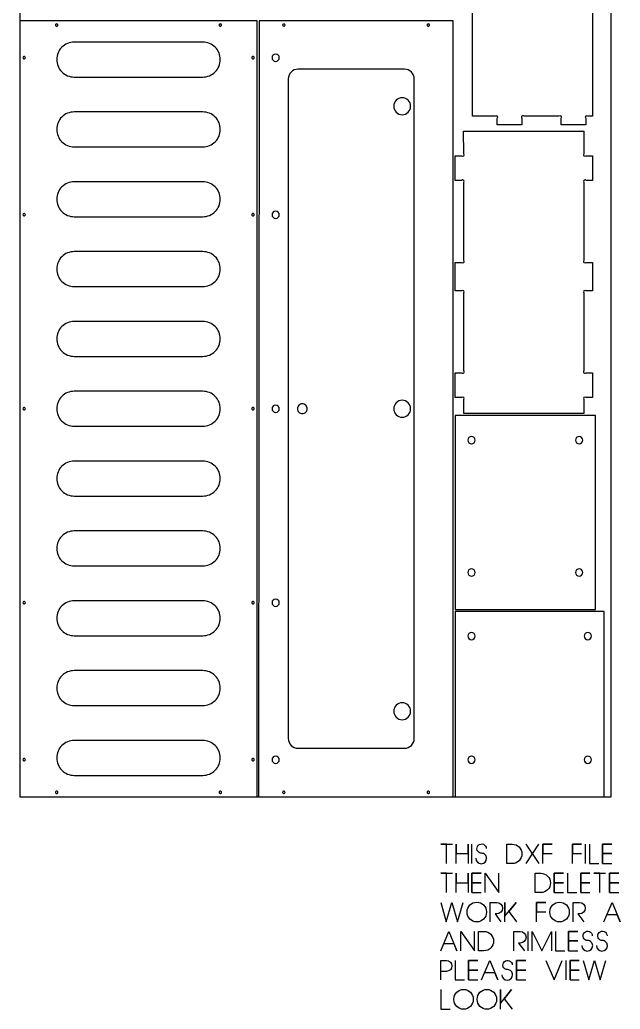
# Model space of a CAD drawing. Extents: x -767 to 4956, y -438 to 2808.
# Drawn here: x 0 to 1239, y -438 to 1602 of the extents above; entities that cross this region are included whole.
import ezdxf

# ---------------------------------------------------------------- set-up
doc = ezdxf.new("R2010")
doc.units = 0
for name, color, linetype in [('DEFAULT_LAYER', 1, 'CONTINUOUS'), ('LAYER_1', 18, 'CONTINUOUS'), ('LAYER_10', 18, 'CONTINUOUS'), ('T5_LOGOLAYER_2', 18, 'CONTINUOUS'), ('T5_LOGOLAYER_20', 18, 'CONTINUOUS'), ('T5_LOGOLAYER_21', 18, 'CONTINUOUS')]:
    doc.layers.add(name, color=color, linetype=linetype)

msp = doc.modelspace()

# ---------------------------------------------------------------- linework, layer by layer
at = {"layer": 'DEFAULT_LAYER'}
for points in [[(898, 386), (1188, 386), (1188, 786), (898, 786)], [(1206, 0), (1206, 382), (898, 382), (898, 0)]]:
    msp.add_lwpolyline(points, close=True, dxfattribs=at)
for points in [[(932, 742.7, 0.414214), (924.5, 735.2, 0.414214), (932, 727.7, 0.414214), (939.5, 735.2, 0.414214)], [(1154, 742.7, 0.414214), (1146.5, 735.2, 0.414214), (1154, 727.7, 0.414214), (1161.5, 735.2, 0.414214)], [(932, 469.7, 0.414214), (924.5, 462.2, 0.414214), (932, 454.7, 0.414214), (939.5, 462.2, 0.414214)], [(1154, 469.7, 0.414214), (1146.5, 462.2, 0.414214), (1154, 454.7, 0.414214), (1161.5, 462.2, 0.414214)], [(932, 338.7, 0.414214), (924.5, 331.2, 0.414214), (932, 323.7, 0.414214), (939.5, 331.2, 0.414214)], [(1172, 338.7, 0.414214), (1164.5, 331.2, 0.414214), (1172, 323.7, 0.414214), (1179.5, 331.2, 0.414214)], [(932, 83.7, 0.414214), (924.5, 76.2, 0.414214), (932, 68.7, 0.414214), (939.5, 76.2, 0.414214)], [(1172, 83.7, 0.414214), (1164.5, 76.2, 0.414214), (1172, 68.7, 0.414214), (1179.5, 76.2, 0.414214)]]:
    msp.add_lwpolyline(points, format="xyb", close=True, dxfattribs=at)
at = {"layer": 'LAYER_1'}
msp.add_lwpolyline([(0, 0), (1220, 0), (1220, 2440), (0, 2440)], close=True, dxfattribs=at)
msp.add_lwpolyline([(1182, 823.2), (1168.5, 823.2, 1), (1164, 818.7), (1164, 790), (916, 790), (916, 818.7, 1), (911.5, 823.2), (898, 823.2), (898, 874.1), (911.5, 874.1, 1), (916, 878.5), (916, 1038.7, 1), (911.5, 1043.2), (898, 1043.2), (898, 1101.7), (911.5, 1101.7, 1), (916, 1106.1), (916, 1266.4, 1), (911.5, 1270.9), (898, 1270.9), (898, 1321.7), (911.5, 1321.7, 1), (916, 1326.1), (915.6, 1372), (1164, 1372), (1164, 1326.1, 1), (1168.5, 1321.7), (1182, 1321.7), (1182, 1270.9), (1168.5, 1270.9, 1), (1164, 1266.4), (1164, 1106.1, 1), (1168.5, 1101.7), (1182, 1101.7), (1182, 1043.2), (1168.5, 1043.2, 1), (1164, 1038.7), (1164, 878.5, 1), (1168.5, 874.1), (1182, 874.1)], format="xyb", close=True, dxfattribs=at)
at = {"layer": 'LAYER_10'}
for points in [[(76.2, 1593.5, 0.414214), (73.7, 1591, 0.414214), (76.2, 1588.5, 0.414214), (78.7, 1591, 0.414214)], [(413.8, 1593.5, 0.414214), (411.3, 1591, 0.414214), (413.8, 1588.5, 0.414214), (416.3, 1591, 0.414214)], [(544.8, 1593.5, 0.414214), (542.3, 1591, 0.414214), (544.8, 1588.5, 0.414214), (547.3, 1591, 0.414214)], [(843.2, 1593.5, 0.414214), (840.7, 1591, 0.414214), (843.2, 1588.5, 0.414214), (845.7, 1591, 0.414214)], [(76.2, 1520, 0.414214), (112.2, 1484), (377.8, 1484, 0.414214), (413.8, 1520, 0.414214), (377.8, 1556), (112.2, 1556, 0.414214)], [(528, 1531.3, 0.414214), (520.5, 1523.8, 0.414214), (528, 1516.3, 0.414214), (535.5, 1523.8, 0.414214)], [(9, 1526.3, 0.414214), (6.5, 1523.8, 0.414214), (9, 1521.3, 0.414214), (11.5, 1523.8, 0.414214)], [(481, 1526.3, 0.414214), (478.5, 1523.8, 0.414214), (481, 1521.3, 0.414214), (483.5, 1523.8, 0.414214)], [(554, 120, 0.414214), (574, 100), (794, 100, 0.414214), (814, 120), (814, 1480, 0.414214), (794, 1500), (574, 1500, 0.414214), (554, 1480)], [(789, 1441.3, 0.414214), (771.5, 1423.8, 0.414214), (789, 1406.3, 0.414214), (806.5, 1423.8, 0.414214)], [(76.2, 1376, 0.414214), (112.2, 1340), (377.8, 1340, 0.414214), (413.8, 1376, 0.414214), (377.8, 1412), (112.2, 1412, 0.414214)], [(76.2, 1232, 0.414214), (112.2, 1196), (377.8, 1196, 0.414214), (413.8, 1232, 0.414214), (377.8, 1268), (112.2, 1268, 0.414214)], [(528, 1207.5, 0.414214), (520.5, 1200, 0.414214), (528, 1192.5, 0.414214), (535.5, 1200, 0.414214)], [(9, 1202.5, 0.414214), (6.5, 1200, 0.414214), (9, 1197.5, 0.414214), (11.5, 1200, 0.414214)], [(481, 1202.5, 0.414214), (478.5, 1200, 0.414214), (481, 1197.5, 0.414214), (483.5, 1200, 0.414214)], [(76.2, 1088, 0.414214), (112.2, 1052), (377.8, 1052, 0.414214), (413.8, 1088, 0.414214), (377.8, 1124), (112.2, 1124, 0.414214)], [(76.2, 944, 0.414214), (112.2, 908), (377.8, 908, 0.414214), (413.8, 944, 0.414214), (377.8, 980), (112.2, 980, 0.414214)], [(76.2, 800, 0.414214), (112.2, 764), (377.8, 764, 0.414214), (413.8, 800, 0.414214), (377.8, 836), (112.2, 836, 0.414214)], [(789, 817.5, 0.414214), (771.5, 800, 0.414214), (789, 782.5, 0.414214), (806.5, 800, 0.414214)], [(9, 802.5, 0.414214), (6.5, 800, 0.414214), (9, 797.5, 0.414214), (11.5, 800, 0.414214)], [(481, 802.5, 0.414214), (478.5, 800, 0.414214), (481, 797.5, 0.414214), (483.5, 800, 0.414214)], [(528, 807.5, 0.414214), (520.5, 800, 0.414214), (528, 792.5, 0.414214), (535.5, 800, 0.414214)], [(583, 810, 0.414214), (573, 800, 0.414214), (583, 790, 0.414214), (593, 800, 0.414214)], [(76.2, 656, 0.414214), (112.2, 620), (377.8, 620, 0.414214), (413.8, 656, 0.414214), (377.8, 692), (112.2, 692, 0.414214)], [(76.2, 512, 0.414214), (112.2, 476), (377.8, 476, 0.414214), (413.8, 512, 0.414214), (377.8, 548), (112.2, 548, 0.414214)], [(9, 402.5, 0.414214), (6.5, 400, 0.414214), (9, 397.5, 0.414214), (11.5, 400, 0.414214)], [(76.2, 368, 0.414214), (112.2, 332), (377.8, 332, 0.414214), (413.8, 368, 0.414214), (377.8, 404), (112.2, 404, 0.414214)], [(481, 402.5, 0.414214), (478.5, 400, 0.414214), (481, 397.5, 0.414214), (483.5, 400, 0.414214)], [(528, 407.5, 0.414214), (520.5, 400, 0.414214), (528, 392.5, 0.414214), (535.5, 400, 0.414214)], [(76.2, 224, 0.414214), (112.2, 188), (377.8, 188, 0.414214), (413.8, 224, 0.414214), (377.8, 260), (112.2, 260, 0.414214)], [(789, 193.7, 0.414214), (771.5, 176.2, 0.414214), (789, 158.7, 0.414214), (806.5, 176.2, 0.414214)], [(76.2, 80, 0.414214), (112.2, 44), (377.8, 44, 0.414214), (413.8, 80, 0.414214), (377.8, 116), (112.2, 116, 0.414214)], [(528, 83.7, 0.414214), (520.5, 76.2, 0.414214), (528, 68.7, 0.414214), (535.5, 76.2, 0.414214)], [(9, 78.7, 0.414214), (6.5, 76.2, 0.414214), (9, 73.7, 0.414214), (11.5, 76.2, 0.414214)], [(481, 78.7, 0.414214), (478.5, 76.2, 0.414214), (481, 73.7, 0.414214), (483.5, 76.2, 0.414214)], [(76.2, 11.5, 0.414214), (73.7, 9, 0.414214), (76.2, 6.5, 0.414214), (78.7, 9, 0.414214)], [(413.8, 11.5, 0.414214), (411.3, 9, 0.414214), (413.8, 6.5, 0.414214), (416.3, 9, 0.414214)], [(544.8, 11.5, 0.414214), (542.3, 9, 0.414214), (544.8, 6.5, 0.414214), (547.3, 9, 0.414214)], [(843.2, 11.5, 0.414214), (840.7, 9, 0.414214), (843.2, 6.5, 0.414214), (845.7, 9, 0.414214)]]:
    msp.add_lwpolyline(points, format="xyb", close=True, dxfattribs=at)
msp.add_lwpolyline([(894, 0), (894, 1600), (494, 1600), (492.9, 0)], close=True, dxfattribs=at)
at = {"layer": 'T5_LOGOLAYER_2'}
msp.add_lwpolyline([(0, 1600), (0, 0), (490, 0), (490, 1600)], close=True, dxfattribs=at)
at = {"layer": 'T5_LOGOLAYER_20'}
msp.add_lwpolyline([(1182, 1651.3), (1182, 1403.3), (1172.1, 1403.3, 1), (1167.7, 1398.8), (1167.7, 1385.3), (1116.9, 1385.3), (1116.9, 1398.8, 1), (1112.4, 1403.3), (1040.5, 1403.3, 1), (1036.1, 1398.8), (1036.1, 1385.3), (985.3, 1385.3), (985.3, 1398.8, 1), (980.8, 1403.3), (934.4, 1403.3), (934.4, 1651.3)], format="xyb", dxfattribs=at)
at = {"layer": 'T5_LOGOLAYER_21'}
for points in [[(880.5, -137.8), (880.5, -97.8), (868.5, -97.8), (892.5, -97.8)], [(900.5, -137.8), (900.5, -97.8), (900.5, -117.4), (924.9, -117.4), (924.9, -97.8), (924.9, -137.8)], [(932.9, -137.8), (932.9, -97.8)], [(1044.1, -97.8), (1070.9, -137.8)], [(1044.5, -137.8), (1071.3, -97.8)], [(1079.3, -137.8), (1079.3, -97.8), (1098.5, -97.8), (1079.3, -97.8), (1079.3, -117.4), (1098.5, -117.4)], [(1140.1, -137.8), (1140.1, -97.8), (1159.3, -97.8), (1140.1, -97.8), (1140.1, -117.4), (1159.3, -117.4)], [(1167.3, -137.8), (1167.3, -97.8)], [(1175.3, -97.8), (1175.3, -137.8), (1194.5, -137.8)], [(1202.5, -137.8), (1202.5, -97.8), (1221.7, -97.8), (1202.5, -97.8), (1202.5, -117.4), (1221.7, -117.4), (1202.5, -117.4), (1202.5, -137.8), (1221.7, -137.8)], [(880.5, -197.8), (880.5, -157.8), (868.5, -157.8), (892.5, -157.8)], [(900.5, -197.8), (900.5, -157.8), (900.5, -177.4), (924.9, -177.4), (924.9, -157.8), (924.9, -197.8)], [(932.9, -197.8), (932.9, -157.8), (952.1, -157.8), (932.9, -157.8), (932.9, -177.4), (952.1, -177.4), (932.9, -177.4), (932.9, -197.8), (952.1, -197.8)], [(960.1, -197.8), (960.1, -157.8), (988.5, -197.8), (988.5, -157.8)], [(1102.9, -197.8), (1102.9, -157.8), (1122.1, -157.8), (1102.9, -157.8), (1102.9, -177.4), (1122.1, -177.4), (1102.9, -177.4), (1102.9, -197.8), (1122.1, -197.8)], [(1130.1, -157.8), (1130.1, -197.8), (1149.3, -197.8)], [(1157.3, -197.8), (1157.3, -157.8), (1176.5, -157.8), (1157.3, -157.8), (1157.3, -177.4), (1176.5, -177.4), (1157.3, -177.4), (1157.3, -197.8), (1176.5, -197.8)], [(1196.5, -197.8), (1196.5, -157.8), (1184.5, -157.8), (1208.5, -157.8)], [(1216.5, -197.8), (1216.5, -157.8), (1235.7, -157.8), (1216.5, -157.8), (1216.5, -177.4), (1235.7, -177.4), (1216.5, -177.4), (1216.5, -197.8), (1235.7, -197.8)], [(868.5, -217.8), (880.1, -257.8), (891.7, -217.8), (903.3, -257.8), (914.9, -217.8)], [(1000.9, -257.8), (1000.9, -217.8), (1000.9, -246.6), (1024.1, -217.8), (1008.9, -237), (1024.9, -257.8)], [(1066.5, -257.8), (1066.5, -217.8), (1085.7, -217.8), (1066.5, -217.8), (1066.5, -237.4), (1085.7, -237.4)], [(1205.3, -257.8), (1222.1, -217.8), (1238.9, -257.8), (1232.9, -243.4), (1211.7, -243.4)], [(868.5, -317.8), (885.3, -277.8), (902.1, -317.8), (896.1, -303.4), (874.9, -303.4)], [(910.1, -317.8), (910.1, -277.8), (938.5, -317.8), (938.5, -277.8)], [(1049.3, -317.8), (1049.3, -277.8)], [(1057.3, -317.8), (1057.3, -277.8), (1077.3, -317.8), (1097.3, -277.8), (1097.3, -317.8)], [(1105.3, -277.8), (1105.3, -317.8), (1124.5, -317.8)], [(1132.5, -317.8), (1132.5, -277.8), (1151.7, -277.8), (1132.5, -277.8), (1132.5, -297.4), (1151.7, -297.4), (1132.5, -297.4), (1132.5, -317.8), (1151.7, -317.8)], [(898.5, -337.8), (898.5, -377.8), (917.7, -377.8)], [(925.7, -377.8), (925.7, -337.8), (944.9, -337.8), (925.7, -337.8), (925.7, -357.4), (944.9, -357.4), (925.7, -357.4), (925.7, -377.8), (944.9, -377.8)], [(952.9, -377.8), (969.7, -337.8), (986.5, -377.8), (980.5, -363.4), (959.3, -363.4)], [(1024.9, -377.8), (1024.9, -337.8), (1044.1, -337.8), (1024.9, -337.8), (1024.9, -357.4), (1044.1, -357.4), (1024.9, -357.4), (1024.9, -377.8), (1044.1, -377.8)], [(1085.7, -337.8), (1102.5, -377.8), (1119.3, -337.8)], [(1127.3, -377.8), (1127.3, -337.8)], [(1135.3, -377.8), (1135.3, -337.8), (1154.5, -337.8), (1135.3, -337.8), (1135.3, -357.4), (1154.5, -357.4), (1135.3, -357.4), (1135.3, -377.8), (1154.5, -377.8)], [(1162.5, -337.8), (1174.1, -377.8), (1185.7, -337.8), (1197.3, -377.8), (1208.9, -337.8)], [(868.5, -397.8), (868.5, -437.8), (887.7, -437.8)], [(991.7, -437.8), (991.7, -397.8), (991.7, -426.6), (1014.9, -397.8), (999.7, -417), (1015.7, -437.8)]]:
    msp.add_lwpolyline(points, dxfattribs=at)
for points in [[(940.9, -127, 1), (963.3, -127, 0.415385), (952.9, -116.6, -0.668438), (946.1, -100.2, -0.668438), (962.5, -107)], [(970.9, -257.8), (970.9, -217.8), (984.1, -217.8, -1), (984.1, -241.8), (980.9, -241.8), (992.9, -257.8)], [(1141.7, -257.8), (1141.7, -217.8), (1154.9, -217.8, -1), (1154.9, -241.8), (1151.7, -241.8), (1163.7, -257.8)], [(1019.3, -317.8), (1019.3, -277.8), (1032.5, -277.8, -1), (1032.5, -301.8), (1029.3, -301.8), (1041.3, -317.8)], [(1159.7, -307, 1), (1182.1, -307, 0.415385), (1171.7, -296.6, -0.668438), (1164.9, -280.2, -0.668438), (1181.3, -287)], [(1190.1, -307, 1), (1212.5, -307, 0.415385), (1202.1, -296.6, -0.668438), (1195.3, -280.2, -0.668438), (1211.7, -287)], [(868.5, -377.8), (868.5, -337.8), (880.5, -337.8, -1), (880.5, -360.2), (868.5, -360.2)], [(994.5, -367, 1), (1016.9, -367, 0.415385), (1006.5, -356.6, -0.668438), (999.7, -340.2, -0.668438), (1016.1, -347)]]:
    msp.add_lwpolyline(points, format="xyb", dxfattribs=at)
for points in [[(1004.9, -137.8), (1004.9, -97.8), (1016.1, -97.8, -1), (1016.1, -137.8)], [(1063.7, -197.8), (1063.7, -157.8), (1074.9, -157.8, -1), (1074.9, -197.8)], [(962.9, -238.2, -1), (922.9, -238.2), (922.9, -237.4, -1), (962.9, -237.4)], [(1133.7, -238.2, -1), (1093.7, -238.2), (1093.7, -237.4, -1), (1133.7, -237.4)], [(946.5, -317.8), (946.5, -277.8), (957.7, -277.8, -1), (957.7, -317.8)], [(935.7, -418.2, -1), (895.7, -418.2), (895.7, -417.4, -1), (935.7, -417.4)], [(983.7, -418.2, -1), (943.7, -418.2), (943.7, -417.4, -1), (983.7, -417.4)]]:
    msp.add_lwpolyline(points, format="xyb", close=True, dxfattribs=at)

doc.saveas('drawing.dxf')
